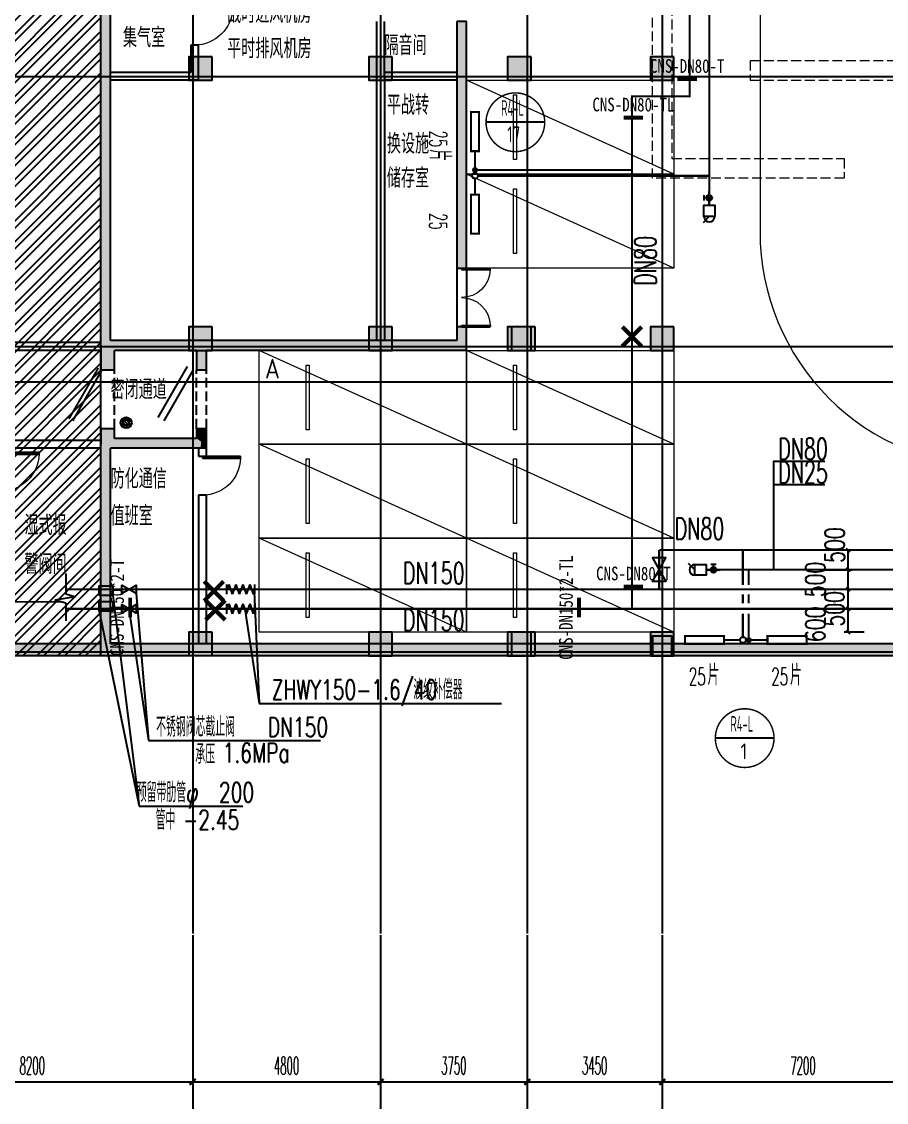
# Model space of a CAD drawing. Extents: x -888467 to -675969, y -675351 to -419232.
# Drawn here: x -841063 to -818960, y -650909 to -623297 of the extents above; entities that cross this region are included whole.
import ezdxf
from ezdxf.enums import TextEntityAlignment as Align

# ---------------------------------------------------------------- set-up
doc = ezdxf.new("R2010")
doc.units = 0
doc.header["$LTSCALE"] = 1000
doc.linetypes.add('DASH', pattern=[0.35, 0.25, -0.1])
doc.layers.get('0').update_dxf_attribs({"linetype": 'CONTINUOUS'})
doc.layers.get('Defpoints').update_dxf_attribs({"linetype": 'CONTINUOUS'})
for name, color, linetype in [('0-供暖管道管径标注', 4, 'CONTINUOUS'), ('1-标注', 2, 'CONTINUOUS'), ('2-房间名称', 7, 'CONTINUOUS'), ('3-建筑', 7, 'CONTINUOUS'), ('3-淡显', 8, 'CONTINUOUS'), ('DIM_IDEN', 3, 'CONTINUOUS'), ('DOTE', 252, 'CONTINUOUS'), ('PIPE-暖供水', 3, 'CONTINUOUS'), ('PIPE-暖回支管', 4, 'DASH'), ('PIPE-暖回水', 1, 'DASH'), ('PUB_HATCH', 8, 'CONTINUOUS'), ('SG', 1, 'CONTINUOUS'), ('TEXT-散热器', 7, 'CONTINUOUS'), ('TH-散热器', 4, 'CONTINUOUS'), ('TH_DIM', 3, 'CONTINUOUS'), ('VALVE-暖供水', 7, 'CONTINUOUS'), ('VALVE-暖回水', 7, 'CONTINUOUS'), ('VPIPE-暖供水', 3, 'CONTINUOUS'), ('VPIPE-暖回水', 2, 'DASH'), ('建筑层', 253, 'CONTINUOUS'), ('抗震支吊架', 2, 'CONTINUOUS'), ('暖－管径标注', 2, 'CONTINUOUS'), ('标注-', 4, 'CONTINUOUS'), ('结构柱子', 253, 'CONTINUOUS')]:
    doc.layers.add(name, color=color, linetype=linetype)
doc.layers.add('3-深度淡显', color=252, linetype='CONTINUOUS', lineweight=0)
doc.styles.add('_TCH_DIM_T3', font='simplex.shx', dxfattribs={"width": 0.423529, "bigfont": 'gbcbig.shx'})
doc.styles.add('_THVAC_DIM', font='simplex.shx', dxfattribs={"width": 0.8, "height": 3.5, "bigfont": 'gbcbig.shx'})
doc.styles.add('kzcad', font='', dxfattribs={"width": 0.8})
doc.styles.get("Standard").update_dxf_attribs({"font": 'GBENOR', "bigfont": 'GBCBIG'})
doc.styles.add('设备标注', font='simplex.shx', dxfattribs={"width": 0.705882, "bigfont": 'gbcbig.shx'})
doc.styles.get('kzcad').set_extended_font_data('SimSun')
doc.dimstyles.new('_TCH_ARCH&&150', dxfattribs={"dimtxt": 446.25, "dimasz": 150, "dimexe": 375, "dimexo": 450, "dimgap": 189.375, "dimtad": 1, "dimdec": 0, "dimzin": 0, "dimdsep": 46, "dimtxsty": '_TCH_DIM_T3', "dimblk": 'ARCHTICK', "dimcen": 0.09, "dimclrt": 7, "dimazin": 2, "dimtfac": 1, "dimtdec": 0, "dimtix": 1, "dimtmove": 2, "dimatfit": 3, "dimfxl": 1, "dimtolj": 1, "dimtzin": 0, "dimarcsym": 0})
doc.dimstyles.new('sm150', dxfattribs={"dimtxt": 500, "dimasz": 100, "dimexe": 100, "dimexo": 75, "dimgap": 100, "dimtad": 1, "dimdec": 0, "dimrnd": 10, "dimzin": 0, "dimdsep": 46, "dimtxsty": '设备标注', "dimblk": 'ARCHTICK', "dimcen": 0.09, "dimclrd": 4, "dimclre": 4, "dimclrt": 4, "dimadec": 0, "dimazin": 0, "dimtfac": 1, "dimtdec": 0, "dimtix": 1, "dimtmove": 2, "dimatfit": 3, "dimldrblk": 'ARCHTICK', "dimfxl": 800, "dimfxlon": 1, "dimtolj": 1, "dimtzin": 0, "dimarcsym": 0})

# ---------------------------------------------------------------- blocks, each defined once
blk = doc.blocks.new('$VALVE$00000295')
at = {"color": 2}
blk.add_lwpolyline([(-125, 72), (-125, -72), (125, 72), (125, -72), (-125, 72)], dxfattribs=at)
for p in [(-125, 0), (125, 0)]:
    blk.add_point(p, dxfattribs=at)
blk = doc.blocks.new('_ArchTick')
at = {"color": 0, "linetype": 'ByBlock', "const_width": 0.4}
blk.add_lwpolyline([(-0.5, -0.5), (0.5, 0.5)], dxfattribs=at)
blk = doc.blocks.new('*D123')
at = {"layer": '1-标注', "color": 4, "lineweight": -2, "transparency": 16777216}
for p, q in [((-819526, -638300), (-820037, -638300)), ((-819937, -638897), (-819937, -638300)), ((-819526, -638897), (-820037, -638897))]:
    blk.add_line(p, q, dxfattribs=at)
at = {"layer": 'Defpoints', "color": 0, "transparency": 16777216}
for p in [(-819937, -638300), (-819451, -638300), (-819451, -638897)]:
    blk.add_point(p, dxfattribs=at)
at = {"layer": '1-标注', "color": 4, "lineweight": -2, "transparency": 16777216, "xscale": 100, "yscale": 100, "zscale": 100}
for p, rotation in [((-819937, -638300), 90), ((-819937, -638897), 270)]:
    blk.add_blockref('_ArchTick', p, dxfattribs=dict(at, rotation=rotation))
at = {"layer": '1-标注', "color": 4, "transparency": 16777216, "insert": (-820778, -638695), "char_height": 500, "attachment_point": 5, "rotation": 90, "style": '设备标注'}
blk.add_mtext('\\A1;600', dxfattribs=at)
blk = doc.blocks.new('*D124')
at = {"layer": '1-标注', "color": 4, "lineweight": -2, "transparency": 16777216}
for p, q in [((-819984, -637800), (-819837, -637800)), ((-819937, -638300), (-819937, -637800)), ((-819601, -638300), (-820037, -638300))]:
    blk.add_line(p, q, dxfattribs=at)
at = {"layer": 'Defpoints', "color": 0, "transparency": 16777216}
for p in [(-820059, -637800), (-819937, -637800), (-819526, -638300)]:
    blk.add_point(p, dxfattribs=at)
at = {"layer": '1-标注', "color": 4, "lineweight": -2, "transparency": 16777216, "xscale": 100, "yscale": 100, "zscale": 100}
for p, rotation in [((-819937, -637800), 90), ((-819937, -638300), 270)]:
    blk.add_blockref('_ArchTick', p, dxfattribs=dict(at, rotation=rotation))
at = {"layer": '1-标注', "color": 4, "transparency": 16777216, "insert": (-820287, -638300), "char_height": 500, "attachment_point": 5, "rotation": 90, "style": '设备标注'}
blk.add_mtext('\\A1;500', dxfattribs=at)
blk = doc.blocks.new('$VALVE$00000927')
h = blk.add_hatch(color=256)
edge = h.paths.add_edge_path()
edge.add_arc((0, 118), 48.4, 0, 360)
blk.add_lwpolyline([(92, 436, 1), (-92, 436)], format="xyb")
blk.add_lwpolyline([(-92, 436), (92, 436), (92, 242), (-92, 242)], close=True)
for points in [[(0, 436), (107, 543)], [(48, 118), (92, 118)], [(92, 75), (92, 162)]]:
    blk.add_lwpolyline(points)
at = {"const_width": 40}
blk.add_lwpolyline([(0, 0), (0, 242)], dxfattribs=at)
blk.add_circle((0, 118), 48.4)
blk = doc.blocks.new('*D132')
at = {"layer": '1-标注', "color": 4, "lineweight": -2, "transparency": 16777216}
for p, q in [((-820596, -637300), (-819837, -637300)), ((-819937, -637800), (-819937, -637300)), ((-819984, -637800), (-819837, -637800))]:
    blk.add_line(p, q, dxfattribs=at)
at = {"layer": 'Defpoints', "color": 0, "transparency": 16777216}
for p in [(-820671, -637300), (-819937, -637300), (-820059, -637800)]:
    blk.add_point(p, dxfattribs=at)
at = {"layer": '1-标注', "color": 4, "lineweight": -2, "transparency": 16777216, "xscale": 100, "yscale": 100, "zscale": 100}
for p, rotation in [((-819937, -637300), 90), ((-819937, -637800), 270)]:
    blk.add_blockref('_ArchTick', p, dxfattribs=dict(at, rotation=rotation))
at = {"layer": '1-标注', "color": 4, "transparency": 16777216, "insert": (-820778, -637550), "char_height": 500, "attachment_point": 5, "rotation": 90, "style": '设备标注'}
blk.add_mtext('\\A1;500', dxfattribs=at)
blk = doc.blocks.new('*D133')
at = {"layer": '1-标注', "color": 4, "lineweight": -2, "transparency": 16777216}
for p, q in [((-819683, -636800), (-820037, -636800)), ((-819937, -637300), (-819937, -636800)), ((-820596, -637300), (-819837, -637300))]:
    blk.add_line(p, q, dxfattribs=at)
at = {"layer": 'Defpoints', "color": 0, "transparency": 16777216}
for p in [(-819937, -636800), (-819608, -636800), (-820671, -637300)]:
    blk.add_point(p, dxfattribs=at)
at = {"layer": '1-标注', "color": 4, "lineweight": -2, "transparency": 16777216, "xscale": 100, "yscale": 100, "zscale": 100}
for p, rotation in [((-819937, -636800), 90), ((-819937, -637300), 270)]:
    blk.add_blockref('_ArchTick', p, dxfattribs=dict(at, rotation=rotation))
at = {"layer": '1-标注', "color": 4, "transparency": 16777216, "insert": (-820279, -636670), "char_height": 500, "attachment_point": 5, "rotation": 90, "style": '设备标注'}
blk.add_mtext('\\A1;500', dxfattribs=at)
blk = doc.blocks.new('_FZH')
blk.add_lwpolyline([(-0.5, -0.5), (0.5, -0.5), (0.5, 0.5), (-0.5, 0.5)], close=True)
at = {"layer": 'PUB_HATCH'}
blk.add_solid([(-0.5, -0.5), (0.5, -0.5), (-0.5, 0.5), (0.5, 0.5)], dxfattribs=at)
blk = doc.blocks.new('$TwtSys$00000329')
for p, q in [((35, -87, 0), (-87, 35, 0)), ((66, -66, 0), (-67, 67, 0)), ((87, -32, 0), (-33, 88, 0)), ((92, 12, 0), (11, 92, 0)), ((-8, -94, 0), (-92, -10, 0))]:
    blk.add_line(p, q)
at = {"elevation": 0}
blk.add_lwpolyline([(-51, 48), (45, 48), (45, -42), (-51, -42)], close=True, dxfattribs=at)
blk.add_circle((0, 0, 0), 93.9)
blk = doc.blocks.new('$DorLib2D$00000001')
for p, q in [((0.45, 0.975), (0.5, 0.975)), ((0.45, 0), (0.45, 0.975)), ((0.5, 0), (0.5, 0.975)), ((0.5, 0), (0.45, 0))]:
    blk.add_line(p, q)
at = {"lineweight": 13}
blk.add_arc((0.475, 0), 0.975, 91.4693, 180, dxfattribs=at)
blk = doc.blocks.new('$DorLib2D$00000002')
for p, q in [((-0.5, 0), (-0.5, 0.4875)), ((-0.475, 0.4875), (-0.5, 0.4875)), ((-0.475, 0), (-0.475, 0.4875)), ((0.475, 0), (0.475, 0.4875)), ((0.475, 0.4875), (0.5, 0.4875)), ((0.5, 0), (0.5, 0.4875)), ((-0.5, 0), (-0.475, 0)), ((0.5, 0), (0.475, 0))]:
    blk.add_line(p, q)
at = {"lineweight": 13}
for centre, start, end in [((-0.4875, 0), 0, 88.53072), ((0.4875, 0), 91.46928, 180)]:
    blk.add_arc(centre, 0.4875, start, end, dxfattribs=at)
blk = doc.blocks.new('*D144')
at = {"layer": '3-建筑', "color": 0, "lineweight": -2, "transparency": 16777216}
for p, q in [((-844890, -647085), (-844890, -650760)), ((-836690, -647085), (-836690, -650760)), ((-844890, -650385), (-836690, -650385))]:
    blk.add_line(p, q, dxfattribs=at)
at = {"layer": 'Defpoints', "color": 0, "transparency": 16777216}
for p in [(-844890, -646635), (-836690, -646635), (-836690, -650385)]:
    blk.add_point(p, dxfattribs=at)
at = {"layer": '3-建筑', "color": 0, "lineweight": -2, "transparency": 16777216, "xscale": 150, "yscale": 150, "zscale": 150, "rotation": 180}
blk.add_blockref('_ArchTick', (-844890, -650385), dxfattribs=at)
at = {"layer": '3-建筑', "color": 0, "lineweight": -2, "transparency": 16777216, "xscale": 150, "yscale": 150, "zscale": 150}
blk.add_blockref('_ArchTick', (-836690, -650385), dxfattribs=at)
at = {"layer": '3-建筑', "color": 7, "transparency": 16777216, "insert": (-840790, -649972), "char_height": 446.2, "attachment_point": 5, "style": '_TCH_DIM_T3'}
blk.add_mtext('\\A1;8200', dxfattribs=at)
blk = doc.blocks.new('*D145')
at = {"layer": '3-建筑', "color": 0, "lineweight": -2, "transparency": 16777216}
for p, q in [((-836690, -647085), (-836690, -650760)), ((-831890, -647085), (-831890, -650760)), ((-836690, -650385), (-831890, -650385))]:
    blk.add_line(p, q, dxfattribs=at)
at = {"layer": 'Defpoints', "color": 0, "transparency": 16777216}
for p in [(-836690, -646635), (-831890, -646635), (-831890, -650385)]:
    blk.add_point(p, dxfattribs=at)
at = {"layer": '3-建筑', "color": 0, "lineweight": -2, "transparency": 16777216, "xscale": 150, "yscale": 150, "zscale": 150, "rotation": 180}
blk.add_blockref('_ArchTick', (-836690, -650385), dxfattribs=at)
at = {"layer": '3-建筑', "color": 0, "lineweight": -2, "transparency": 16777216, "xscale": 150, "yscale": 150, "zscale": 150}
blk.add_blockref('_ArchTick', (-831890, -650385), dxfattribs=at)
at = {"layer": '3-建筑', "color": 7, "transparency": 16777216, "insert": (-834290, -649972), "char_height": 446.2, "attachment_point": 5, "style": '_TCH_DIM_T3'}
blk.add_mtext('\\A1;4800', dxfattribs=at)
blk = doc.blocks.new('*D146')
at = {"layer": '3-建筑', "color": 0, "lineweight": -2, "transparency": 16777216}
for p, q in [((-831890, -647085), (-831890, -650760)), ((-828140, -647085), (-828140, -650760)), ((-831890, -650385), (-828140, -650385))]:
    blk.add_line(p, q, dxfattribs=at)
at = {"layer": 'Defpoints', "color": 0, "transparency": 16777216}
for p in [(-831890, -646635), (-828140, -646635), (-828140, -650385)]:
    blk.add_point(p, dxfattribs=at)
at = {"layer": '3-建筑', "color": 0, "lineweight": -2, "transparency": 16777216, "xscale": 150, "yscale": 150, "zscale": 150, "rotation": 180}
blk.add_blockref('_ArchTick', (-831890, -650385), dxfattribs=at)
at = {"layer": '3-建筑', "color": 0, "lineweight": -2, "transparency": 16777216, "xscale": 150, "yscale": 150, "zscale": 150}
blk.add_blockref('_ArchTick', (-828140, -650385), dxfattribs=at)
at = {"layer": '3-建筑', "color": 7, "transparency": 16777216, "insert": (-830015, -649972), "char_height": 446.2, "attachment_point": 5, "style": '_TCH_DIM_T3'}
blk.add_mtext('\\A1;3750', dxfattribs=at)
blk = doc.blocks.new('*D147')
at = {"layer": '3-建筑', "color": 0, "lineweight": -2, "transparency": 16777216}
for p, q in [((-828140, -647085), (-828140, -650760)), ((-824690, -647085), (-824690, -650760)), ((-828140, -650385), (-824690, -650385))]:
    blk.add_line(p, q, dxfattribs=at)
at = {"layer": 'Defpoints', "color": 0, "transparency": 16777216}
for p in [(-828140, -646635), (-824690, -646635), (-824690, -650385)]:
    blk.add_point(p, dxfattribs=at)
at = {"layer": '3-建筑', "color": 0, "lineweight": -2, "transparency": 16777216, "xscale": 150, "yscale": 150, "zscale": 150, "rotation": 180}
blk.add_blockref('_ArchTick', (-828140, -650385), dxfattribs=at)
at = {"layer": '3-建筑', "color": 0, "lineweight": -2, "transparency": 16777216, "xscale": 150, "yscale": 150, "zscale": 150}
blk.add_blockref('_ArchTick', (-824690, -650385), dxfattribs=at)
at = {"layer": '3-建筑', "color": 7, "transparency": 16777216, "insert": (-826415, -649972), "char_height": 446.2, "attachment_point": 5, "style": '_TCH_DIM_T3'}
blk.add_mtext('\\A1;3450', dxfattribs=at)
blk = doc.blocks.new('*D148')
at = {"layer": '3-建筑', "color": 0, "lineweight": -2, "transparency": 16777216}
for p, q in [((-824690, -647085), (-824690, -650760)), ((-817490, -647085), (-817490, -650760)), ((-824690, -650385), (-817490, -650385))]:
    blk.add_line(p, q, dxfattribs=at)
at = {"layer": 'Defpoints', "color": 0, "transparency": 16777216}
for p in [(-824690, -646635), (-817490, -646635), (-817490, -650385)]:
    blk.add_point(p, dxfattribs=at)
at = {"layer": '3-建筑', "color": 0, "lineweight": -2, "transparency": 16777216, "xscale": 150, "yscale": 150, "zscale": 150, "rotation": 180}
blk.add_blockref('_ArchTick', (-824690, -650385), dxfattribs=at)
at = {"layer": '3-建筑', "color": 0, "lineweight": -2, "transparency": 16777216, "xscale": 150, "yscale": 150, "zscale": 150}
blk.add_blockref('_ArchTick', (-817490, -650385), dxfattribs=at)
at = {"layer": '3-建筑', "color": 7, "transparency": 16777216, "insert": (-821090, -649972), "char_height": 446.2, "attachment_point": 5, "style": '_TCH_DIM_T3'}
blk.add_mtext('\\A1;7200', dxfattribs=at)
blk = doc.blocks.new('*D162')
at = {"layer": '3-建筑', "color": 0, "lineweight": -2, "transparency": 16777216}
for p, q in [((-868090, -647085), (-868090, -651960)), ((-729090, -647085), (-729090, -651960)), ((-868090, -651585), (-729090, -651585))]:
    blk.add_line(p, q, dxfattribs=at)
at = {"layer": 'Defpoints', "color": 0, "transparency": 16777216}
for p in [(-868090, -646635), (-729090, -646635), (-729090, -651585)]:
    blk.add_point(p, dxfattribs=at)
at = {"layer": '3-建筑', "color": 0, "lineweight": -2, "transparency": 16777216, "xscale": 150, "yscale": 150, "zscale": 150, "rotation": 180}
blk.add_blockref('_ArchTick', (-868090, -651585), dxfattribs=at)
at = {"layer": '3-建筑', "color": 0, "lineweight": -2, "transparency": 16777216, "xscale": 150, "yscale": 150, "zscale": 150}
blk.add_blockref('_ArchTick', (-729090, -651585), dxfattribs=at)
at = {"layer": '3-建筑', "color": 7, "transparency": 16777216, "insert": (-798590, -651172), "char_height": 446.2, "attachment_point": 5, "style": '_TCH_DIM_T3'}
blk.add_mtext('\\A1;139000', dxfattribs=at)
blk = doc.blocks.new('$DorLib2D$00000180')
at = {"color": 0}
for p, q in [((-0.557, 0.242), (0.309, 0.742)), ((-0.5, 0.143), (0.366, 0.643))]:
    blk.add_line(p, q, dxfattribs=at)
blk = doc.blocks.new('$DorLib2D$00000193')
at = {"color": 0}
blk.add_line((-0.5, 0.1), (0.366, 0.6), dxfattribs=at)
at = {"color": 0, "const_width": 0.0333}
blk.add_lwpolyline([(-0.533, 0.158), (0.333, 0.658)], dxfattribs=at)
blk = doc.blocks.new('A$C2B1B7B0A')
at = {"layer": '结构柱子'}
h = blk.add_hatch(color=253, dxfattribs=at)
h.dxf.hatch_style = 1
h.paths.add_polyline_path([(31900, 25300), (31300, 25300), (31300, 24700), (31900, 24700)])
h = blk.add_hatch(color=253, dxfattribs=at)
h.dxf.hatch_style = 1
h.paths.add_polyline_path([(36500, 25300), (35900, 25300), (35900, 24700), (36500, 24700)])
h = blk.add_hatch(color=253, dxfattribs=at)
h.dxf.hatch_style = 1
h.paths.add_polyline_path([(40050, 25300), (39450, 25300), (39450, 24700), (40050, 24700)])
h = blk.add_hatch(color=253, dxfattribs=at)
h.dxf.hatch_style = 1
h.paths.add_polyline_path([(43700, 25300), (43100, 25300), (43100, 24700), (43700, 24700)])
h = blk.add_hatch(color=253, dxfattribs=at)
h.dxf.hatch_style = 1
h.paths.add_polyline_path([(31900, 18400), (31300, 18400), (31300, 17800), (31900, 17800)])
h = blk.add_hatch(color=253, dxfattribs=at)
h.dxf.hatch_style = 1
h.paths.add_polyline_path([(36500, 18400), (35900, 18400), (35900, 17800), (36500, 17800)])
h = blk.add_hatch(color=253, dxfattribs=at)
h.dxf.hatch_style = 1
h.paths.add_polyline_path([(40050, 18400), (39450, 18400), (39450, 17800), (40050, 17800)])
h = blk.add_hatch(color=253, dxfattribs=at)
h.dxf.hatch_style = 1
h.paths.add_polyline_path([(43700, 18400), (43100, 18400), (43100, 17800), (43700, 17800)])
h = blk.add_hatch(color=253, dxfattribs=at)
h.dxf.hatch_style = 1
h.paths.add_polyline_path([(31900, 10600), (31300, 10600), (31300, 10000), (31900, 10000)])
h = blk.add_hatch(color=253, dxfattribs=at)
h.dxf.hatch_style = 1
h.paths.add_polyline_path([(36500, 10600), (35900, 10600), (35900, 10000), (36500, 10000)])
h = blk.add_hatch(color=253, dxfattribs=at)
h.dxf.hatch_style = 1
h.paths.add_polyline_path([(40050, 10600), (39450, 10600), (39450, 10000), (40050, 10000)])
h = blk.add_hatch(color=253, dxfattribs=at)
h.dxf.hatch_style = 1
h.paths.add_polyline_path([(43700, 10600), (43100, 10600), (43100, 10000), (43700, 10000)])
at = {"layer": '结构柱子', "color": 253}
for points in [[(31900, 25300), (31300, 25300), (31300, 24700), (31900, 24700)], [(36500, 25300), (35900, 25300), (35900, 24700), (36500, 24700)], [(40050, 25300), (39450, 25300), (39450, 24700), (40050, 24700)], [(43700, 25300), (43100, 25300), (43100, 24700), (43700, 24700)], [(31900, 18400), (31300, 18400), (31300, 17800), (31900, 17800)], [(36500, 18400), (35900, 18400), (35900, 17800), (36500, 17800)], [(40050, 18400), (39450, 18400), (39450, 17800), (40050, 17800)], [(43700, 18400), (43100, 18400), (43100, 17800), (43700, 17800)], [(31900, 10601), (31300, 10601), (31300, 10001), (31900, 10001)], [(36500, 10600), (35900, 10600), (35900, 10000), (36500, 10000)], [(40050, 10600), (39450, 10600), (39450, 10000), (40050, 10000)], [(43700, 10600), (43100, 10600), (43100, 10000), (43700, 10000)]]:
    blk.add_lwpolyline(points, close=True, dxfattribs=at)

msp = doc.modelspace()

# ---------------------------------------------------------------- hatches: boundary and pattern name
at = {"layer": '3-淡显'}
for points in [[(-839040.4, -624696.6), (-838790.4, -624696.6), (-838790.4, -622796.6), (-838873.7, -622671.6), (-839040.4, -622671.6)], [(-829690.4, -624696.6), (-829690.4, -623296.6), (-829940.4, -623296.6), (-829940.4, -624696.6)], [(-838840.4, -631579.9), (-838790.4, -631446.6), (-838790.4, -624696.6), (-839040.4, -624696.6), (-839040.4, -631596.6)], [(-829940.4, -624696.6), (-829940.4, -629596.6), (-829690.4, -629596.6), (-829690.4, -624696.6)], [(-829690.4, -631696.6), (-829690.4, -631096.6), (-829940.4, -631096.6), (-829940.4, -631446.6)], [(-836473.7, -631613.2), (-836490.4, -631446.6), (-838790.4, -631446.6), (-838840.4, -631579.9), (-838690.4, -631696.6), (-836590.4, -631696.6)], [(-831890.4, -631696.6), (-831890.4, -631446.6), (-836490.4, -631446.6), (-836473.7, -631613.2), (-836340.4, -631696.6)], [(-829690.4, -631696.6), (-829940.4, -631446.6), (-831890.4, -631446.6), (-831890.4, -631696.6)], [(-839040.4, -631596.6), (-839040.4, -632196.6), (-838690.4, -632196.6), (-838690.4, -631696.6), (-838840.4, -631579.9)], [(-836590.4, -631696.6), (-836590.4, -632196.6), (-836340.4, -632196.6), (-836340.4, -631696.6), (-836473.7, -631613.2)], [(-838690.4, -633946.6), (-838690.4, -633696.6), (-839040.4, -633696.6), (-839040.4, -634096.6), (-838840.4, -634079.9)], [(-836340.4, -633946.6), (-836340.4, -633696.6), (-836590.4, -633696.6), (-836590.4, -633946.6), (-836473.7, -634029.9)], [(-836473.7, -634029.9), (-836590.4, -633946.6), (-838690.4, -633946.6), (-838840.4, -634079.9), (-838790.4, -634196.6), (-836490.4, -634196.6)], [(-836340.4, -633946.6), (-836473.7, -634029.9), (-836490.4, -634196.6), (-836340.4, -634196.6)], [(-838915.4, -639296.6), (-838790.4, -639196.6), (-838790.4, -634196.6), (-838840.4, -634079.9), (-839040.4, -634096.6), (-839040.4, -639196.6)], [(-838915.4, -639296.6), (-839040.4, -639196.6), (-841590.4, -639196.6), (-841590.4, -639496.6), (-838915.4, -639496.6)], [(-836440.4, -639496.6), (-836440.4, -639196.6), (-838790.4, -639196.6), (-838915.4, -639296.6), (-838915.4, -639496.6)], [(-786823.7, -639296.6), (-786990.4, -639196.6), (-836440.4, -639196.6), (-836440.4, -639496.6), (-786890.4, -639496.6)]]:
    msp.add_hatch(color=256, dxfattribs=at).paths.add_polyline_path(points)
h = msp.add_hatch(color=256, dxfattribs=at)
h.dxf.hatch_style = 1
h.paths.add_polyline_path([(-836190.4, -624196.6), (-836790.4, -624196.6), (-836790.4, -624796.6), (-836190.4, -624796.6)])
h = msp.add_hatch(color=256, dxfattribs=at)
h.dxf.hatch_style = 1
h.paths.add_polyline_path([(-831590.4, -624196.6), (-832190.4, -624196.6), (-832190.4, -624796.6), (-831590.4, -624796.6)])
h = msp.add_hatch(color=256, dxfattribs=at)
h.dxf.hatch_style = 1
h.paths.add_polyline_path([(-828040.4, -624196.6), (-828640.4, -624196.6), (-828640.4, -624796.6), (-828040.4, -624796.6)])
h = msp.add_hatch(color=256, dxfattribs=at)
h.dxf.hatch_style = 1
h.paths.add_polyline_path([(-824390.4, -624196.6), (-824990.4, -624196.6), (-824990.4, -624796.6), (-824390.4, -624796.6)])
h = msp.add_hatch(color=256, dxfattribs=at)
h.dxf.hatch_style = 1
h.paths.add_polyline_path([(-836190.4, -631096.6), (-836790.4, -631096.6), (-836790.4, -631696.6), (-836190.4, -631696.6)])
h = msp.add_hatch(color=256, dxfattribs=at)
h.dxf.hatch_style = 1
h.paths.add_polyline_path([(-831590.4, -631096.6), (-832190.4, -631096.6), (-832190.4, -631696.6), (-831590.4, -631696.6)])
h = msp.add_hatch(color=256, dxfattribs=at)
h.dxf.hatch_style = 1
h.paths.add_polyline_path([(-827940.4, -631096.6), (-828540.4, -631096.6), (-828540.4, -631696.6), (-827940.4, -631696.6)])
h = msp.add_hatch(color=256, dxfattribs=at)
h.dxf.hatch_style = 1
h.paths.add_polyline_path([(-824390.4, -631096.6), (-824990.4, -631096.6), (-824990.4, -631696.6), (-824390.4, -631696.6)])
h = msp.add_hatch(color=256, dxfattribs=at)
h.dxf.hatch_style = 1
h.paths.add_polyline_path([(-836190.4, -638896.6), (-836790.4, -638896.6), (-836790.4, -639496.6), (-836190.4, -639496.6)])
h = msp.add_hatch(color=256, dxfattribs=at)
h.dxf.hatch_style = 1
h.paths.add_polyline_path([(-831590.4, -638896.6), (-832190.4, -638896.6), (-832190.4, -639496.6), (-831590.4, -639496.6)])
h = msp.add_hatch(color=256, dxfattribs=at)
h.dxf.hatch_style = 1
h.paths.add_polyline_path([(-827940.4, -638896.6), (-828540.4, -638896.6), (-828540.4, -639496.6), (-827940.4, -639496.6)])
h = msp.add_hatch(color=256, dxfattribs=at)
h.dxf.hatch_style = 1
h.paths.add_polyline_path([(-824390.4, -638896.6), (-824990.4, -638896.6), (-824990.4, -639496.6), (-824390.4, -639496.6)])
at = {"layer": 'VPIPE-暖回水', "linetype": 'DASH'}
for points in [[(-829473.7, -627161.7), (-829458.2, -627160.1), (-829443.2, -627155.2), (-829429.7, -627147.4), (-829418, -627136.9), (-829408.8, -627124.2), (-829402.4, -627109.9), (-829399.2, -627094.6), (-829399.2, -627078.9), (-829402.4, -627063.5), (-829408.8, -627049.2), (-829418, -627036.5), (-829429.7, -627026), (-829443.2, -627018.2), (-829458.2, -627013.4), (-829473.7, -627011.7), (-829489.3, -627013.4), (-829504.3, -627018.2), (-829517.8, -627026), (-829529.5, -627036.5), (-829538.7, -627049.2), (-829545.1, -627063.5), (-829548.3, -627078.9), (-829548.3, -627094.6), (-829545.1, -627109.9), (-829538.7, -627124.2), (-829529.5, -627136.9), (-829517.8, -627147.4), (-829504.3, -627155.2), (-829489.3, -627160.1)], [(-822550.6, -639096.6), (-822549, -639081), (-822544.1, -639066.1), (-822536.3, -639052.5), (-822525.8, -639040.8), (-822513.1, -639031.6), (-822498.8, -639025.2), (-822483.4, -639022), (-822467.8, -639022), (-822452.4, -639025.2), (-822438.1, -639031.6), (-822425.4, -639040.8), (-822414.9, -639052.5), (-822407.1, -639066.1), (-822402.2, -639081), (-822400.6, -639096.6), (-822402.2, -639112.2), (-822407.1, -639127.1), (-822414.9, -639140.7), (-822425.4, -639152.3), (-822438.1, -639161.5), (-822452.4, -639167.9), (-822467.8, -639171.2), (-822483.4, -639171.2), (-822498.8, -639167.9), (-822513.1, -639161.5), (-822525.8, -639152.3), (-822536.3, -639140.7), (-822544.1, -639127.1), (-822549, -639112.2)]]:
    msp.add_hatch(color=256, dxfattribs=at).paths.add_polyline_path(points)
at = {"layer": '建筑层'}
h = msp.add_hatch(dxfattribs=at)
h.set_pattern_fill('金属', color=253, scale=150)
h.set_pattern_definition([(45, (-2314792.5, -1671847.72), (-265.16504, 265.16504), []), (45, (-2314615.73, -1671847.72), (-265.16504, 265.16504), [])])
h.paths.add_polyline_path([(-868090.4, -649496.6), (-844790.4, -649496.6), (-844790.4, -639496.6), (-839040.4, -639496.6), (-839040.4, -613746.6), (-836790.4, -613746.6), (-836790.4, -606096.6), (-824740.4, -606096.6), (-824740.4, -607096.6), (-812490.4, -607096.6), (-812490.4, -602996.6), (-819340.4, -602996.6), (-819340.4, -594614.9), (-826602.6, -594614.9), (-826402.5, -594750.9), (-826117.7, -594975.6), (-825921.1, -595155.9), (-825689.2, -595401.1), (-825498.5, -595635.8), (-825320.1, -595891), (-825150.3, -596178), (-824981.5, -596528.2), (-824864.5, -596834.7), (-824690.4, -597092.7), (-824717.4, -597391.1), (-824690.4, -597546.6), (-824660.1, -597787.5), (-824640.4, -597967.7), (-824640.7, -598142.7), (-824640.4, -598196.6), (-824640.4, -602996.6), (-868090.4, -602996.6)])
h.paths.add_polyline_path([(-844290.4, -631696.6), (-850690.4, -631696.6), (-850690.4, -628746.6), (-844290.4, -628746.6)], flags=16)
h.paths.add_polyline_path([(-844290.4, -610796.6), (-850690.4, -610796.6), (-850690.4, -613746.6), (-844290.4, -613746.6)], flags=16)

# ---------------------------------------------------------------- linework, layer by layer
at = {"layer": '0-供暖管道管径标注'}
for points in [[(-821840, -637299.9), (-821840, -634524.2), (-820533.6, -634524.2)], [(-821840, -635124.2), (-820533.6, -635124.2)]]:
    msp.add_lwpolyline(points, dxfattribs=at)
at = {"layer": '1-标注'}
for p, q in [((-839936.7, -637394.1), (-839936.7, -637912.8)), ((-839685.8, -637991.8), (-840215.4, -638078.2)), ((-839936.7, -638157.3), (-840215.4, -638078.2)), ((-839936.7, -637912.8), (-839685.8, -637991.8)), ((-839936.7, -638157.3), (-839936.7, -638608.1))]:
    msp.add_line(p, q, dxfattribs=at)
at = {"layer": '3-建筑'}
for p, q in [((-839040.4, -624696.6), (-839040.4, -622671.6)), ((-838790.4, -624696.6), (-838790.4, -622796.6)), ((-831990.4, -623296.6), (-831990.4, -624696.6)), ((-831790.4, -624696.6), (-831790.4, -623296.6)), ((-829690.4, -623296.6), (-829940.4, -623296.6)), ((-829940.4, -623296.6), (-829940.4, -624696.6)), ((-829690.4, -624696.6), (-829690.4, -623296.6)), ((-836540.4, -623896.6), (-836740.4, -623896.6)), ((-836740.4, -623896.6), (-836740.4, -624596.6)), ((-836540.4, -624796.6), (-836540.4, -623896.6)), ((-836740.4, -624596.6), (-838790.4, -624596.6)), ((-829940.4, -624596.6), (-831790.4, -624596.6)), ((-839040.4, -631596.6), (-839040.4, -624696.6)), ((-838790.4, -631446.6), (-838790.4, -624696.6)), ((-836540.4, -624796.6), (-838790.4, -624796.6)), ((-831990.4, -624696.6), (-831990.4, -631446.6)), ((-831790.4, -624696.6), (-831790.4, -631446.6)), ((-829940.4, -624796.6), (-831790.4, -624796.6)), ((-829940.4, -624696.6), (-829940.4, -629596.6)), ((-829690.4, -629596.6), (-829690.4, -624696.6)), ((-829940.4, -629596.6), (-829690.4, -629596.6)), ((-829940.4, -629596.6), (-829940.4, -631096.6)), ((-829690.4, -629596.6), (-829690.4, -631096.6)), ((-829690.4, -631096.6), (-829940.4, -631096.6)), ((-829940.4, -631096.6), (-829940.4, -631446.6)), ((-829690.4, -631696.6), (-829690.4, -631096.6)), ((-839040.4, -631496.6), (-841590.4, -631496.6)), ((-836490.4, -631446.6), (-838790.4, -631446.6)), ((-831890.4, -631446.6), (-836490.4, -631446.6)), ((-829940.4, -631446.6), (-831890.4, -631446.6)), ((-839040.4, -631696.6), (-841590.4, -631696.6)), ((-839040.4, -631596.6), (-839040.4, -632196.6)), ((-838690.4, -632196.6), (-838690.4, -631696.6)), ((-836590.4, -631696.6), (-838690.4, -631696.6)), ((-836590.4, -631696.6), (-836590.4, -632196.6)), ((-831890.4, -631696.6), (-836340.4, -631696.6)), ((-836340.4, -632196.6), (-836340.4, -631696.6)), ((-829690.4, -631696.6), (-831890.4, -631696.6)), ((-839040.4, -632196.6), (-838690.4, -632196.6)), ((-836590.4, -632196.6), (-836340.4, -632196.6)), ((-838690.4, -633696.6), (-839040.4, -633696.6)), ((-839040.4, -633696.6), (-839040.4, -634096.6)), ((-838690.4, -633946.6), (-838690.4, -633696.6)), ((-836340.4, -633696.6), (-836590.4, -633696.6)), ((-836590.4, -633696.6), (-836590.4, -633946.6)), ((-836340.4, -633946.6), (-836340.4, -633696.6)), ((-836590.4, -633946.6), (-838690.4, -633946.6)), ((-836340.4, -634196.6), (-836340.4, -633946.6)), ((-839040.4, -633996.6), (-841490.4, -633996.6)), ((-839040.4, -634196.6), (-841490.4, -634196.6)), ((-839040.4, -639196.6), (-839040.4, -634096.6)), ((-836490.4, -634196.6), (-838790.4, -634196.6)), ((-838790.4, -639196.6), (-838790.4, -634196.6)), ((-836540.4, -634196.6), (-836540.4, -634396.6)), ((-836340.4, -634196.6), (-836490.4, -634196.6)), ((-836340.4, -634396.6), (-836340.4, -634196.6)), ((-836540.4, -634396.6), (-836340.4, -634396.6)), ((-836340.4, -635396.6), (-836540.4, -635396.6)), ((-836540.4, -635396.6), (-836540.4, -639196.6)), ((-836340.4, -639196.6), (-836340.4, -635396.6)), ((-839040.4, -639196.6), (-841590.4, -639196.6)), ((-836440.4, -639196.6), (-838790.4, -639196.6)), ((-786990.4, -639196.6), (-836440.4, -639196.6)), ((-838915.4, -639496.6), (-841590.4, -639496.6)), ((-836440.4, -639496.6), (-838915.4, -639496.6)), ((-786890.4, -639496.6), (-836440.4, -639496.6)), ((-836690.4, -646634.5), (-836690.4, -652634.5)), ((-831890.4, -646634.5), (-831890.4, -652634.5)), ((-828140.4, -646634.5), (-828140.4, -652634.5)), ((-824690.4, -646634.5), (-824690.4, -652634.5))]:
    msp.add_line(p, q, dxfattribs=at)
at = {"layer": '3-建筑', "linetype": 'DASH'}
for p, q in [((-839040.4, -633696.6), (-839040.4, -632196.6)), ((-838690.4, -633696.6), (-838690.4, -632196.6)), ((-836590.4, -633696.6), (-836590.4, -632196.6)), ((-836340.4, -633696.6), (-836340.4, -632196.6))]:
    msp.add_line(p, q, dxfattribs=at)
at = {"layer": '3-建筑', "color": 7}
msp.add_lwpolyline([(-729090.4, -639496.6), (-839040.4, -639496.6), (-839040.4, -621146.6), (-839040.4, -620996.6), (-839040.4, -620946.6), (-836790.4, -620946.6), (-836790.4, -619246.6), (-839040.4, -619246.6), (-839040.4, -613746.6), (-830540.4, -613746.6), (-830540.4, -617046.6), (-828640.4, -617046.6), (-828640.4, -616996.6), (-824990.4, -616997.6), (-824990.4, -616597.7), (-824990.4, -610746.6), (-836790.4, -610746.6), (-836790.4, -606096.6), (-824790.4, -606096.6), (-824790.4, -607096.6), (-812240.4, -607096.6)], dxfattribs=at)
at = {"layer": '3-淡显'}
for p, q in [((-836190.4, -624196.6), (-836790.4, -624196.6)), ((-836790.4, -624196.6), (-836790.4, -624796.6)), ((-836190.4, -624796.6), (-836190.4, -624196.6)), ((-831590.4, -624196.6), (-832190.4, -624196.6)), ((-832190.4, -624196.6), (-832190.4, -624796.6)), ((-831590.4, -624796.6), (-831590.4, -624196.6)), ((-828040.4, -624196.6), (-828640.4, -624196.6)), ((-828640.4, -624196.6), (-828640.4, -624796.6)), ((-828040.4, -624796.6), (-828040.4, -624196.6)), ((-824390.4, -624196.6), (-824990.4, -624196.6)), ((-824990.4, -624196.6), (-824990.4, -624796.6)), ((-824390.4, -624796.6), (-824390.4, -624196.6)), ((-836790.4, -624796.6), (-836190.4, -624796.6)), ((-832190.4, -624796.6), (-831590.4, -624796.6)), ((-828640.4, -624796.6), (-828040.4, -624796.6)), ((-824990.4, -624796.6), (-824390.4, -624796.6)), ((-836190.4, -631096.6), (-836790.4, -631096.6)), ((-836790.4, -631096.6), (-836790.4, -631696.6)), ((-836190.4, -631696.6), (-836190.4, -631096.6)), ((-831590.4, -631096.6), (-832190.4, -631096.6)), ((-832190.4, -631096.6), (-832190.4, -631696.6)), ((-831590.4, -631696.6), (-831590.4, -631096.6)), ((-827940.4, -631096.6), (-828540.4, -631096.6)), ((-828540.4, -631096.6), (-828540.4, -631696.6)), ((-827940.4, -631696.6), (-827940.4, -631096.6)), ((-824390.4, -631096.6), (-824990.4, -631096.6)), ((-824990.4, -631096.6), (-824990.4, -631696.6)), ((-824390.4, -631696.6), (-824390.4, -631096.6)), ((-836790.4, -631696.6), (-836190.4, -631696.6)), ((-832190.4, -631696.6), (-831590.4, -631696.6)), ((-828540.4, -631696.6), (-827940.4, -631696.6)), ((-824990.4, -631696.6), (-824390.4, -631696.6)), ((-836190.4, -638895.6), (-836790.4, -638895.6)), ((-836790.4, -638895.6), (-836790.4, -639495.6)), ((-836190.4, -639495.6), (-836190.4, -638895.6)), ((-831590.4, -638896.6), (-832190.4, -638896.6)), ((-832190.4, -638896.6), (-832190.4, -639496.6)), ((-831590.4, -639496.6), (-831590.4, -638896.6)), ((-827940.4, -638896.6), (-828540.4, -638896.6)), ((-828540.4, -638896.6), (-828540.4, -639496.6)), ((-827940.4, -639496.6), (-827940.4, -638896.6)), ((-824390.4, -638896.6), (-824990.4, -638896.6)), ((-824990.4, -638896.6), (-824990.4, -639496.6)), ((-824390.4, -639496.6), (-824390.4, -638896.6)), ((-836790.4, -639495.6), (-836190.4, -639495.6)), ((-832190.4, -639496.6), (-831590.4, -639496.6)), ((-828540.4, -639496.6), (-827940.4, -639496.6)), ((-824990.4, -639496.6), (-824390.4, -639496.6))]:
    msp.add_line(p, q, dxfattribs=at)
at = {"layer": '3-深度淡显'}
for p, q in [((-824390.4, -627196.6), (-829690.4, -624796.6)), ((-824390.4, -629596.6), (-829690.4, -627196.6)), ((-829690.4, -634096.6), (-834990.4, -631696.6)), ((-824390.4, -634096.6), (-829690.4, -631696.6)), ((-829690.4, -636496.6), (-834990.4, -634096.6)), ((-824390.4, -636496.6), (-829690.4, -634096.6)), ((-829690.4, -638896.6), (-834990.4, -636496.6)), ((-824390.4, -638896.6), (-829690.4, -636496.6))]:
    msp.add_line(p, q, dxfattribs=at)
msp.add_lwpolyline([(-822186, -608126.5), (-822189.4, -628670.6, 0.4142616), (-816189.4, -634671.6), (-746232.1, -634669.1)], format="xyb", dxfattribs=at)
at = {"layer": '3-深度淡显', "linetype": 'DASH'}
for points in [[(-824440.4, -621496.6), (-824440.4, -626796.6), (-820040.4, -626796.6), (-820040.4, -627296.6), (-824940.4, -627296.6), (-824940.4, -627296.6), (-824940.4, -621496.6)], [(-817640.4, -624296.6), (-822440.4, -624296.6), (-822440.4, -624796.6), (-817640.4, -624796.6)]]:
    msp.add_lwpolyline(points, dxfattribs=at)
at = {"layer": '3-深度淡显'}
for points in [[(-829690.4, -627196.6), (-829690.4, -624796.6), (-824390.4, -624796.6), (-824390.4, -627196.6)], [(-828490.4, -626822), (-828490.4, -625171.2), (-828410, -625171.2), (-828410, -626822)], [(-829690.4, -629596.6), (-829690.4, -627196.6), (-824390.4, -627196.6), (-824390.4, -629596.6)], [(-828490.4, -629222), (-828490.4, -627571.2), (-828410, -627571.2), (-828410, -629222)], [(-834990.4, -634096.6), (-834990.4, -631696.6), (-829690.4, -631696.6), (-829690.4, -634096.6)], [(-829690.4, -634096.6), (-829690.4, -631696.6), (-824390.4, -631696.6), (-824390.4, -634096.6)], [(-833790.4, -633722), (-833790.4, -632071.2), (-833710, -632071.2), (-833710, -633722)], [(-828490.4, -633722), (-828490.4, -632071.2), (-828410, -632071.2), (-828410, -633722)], [(-834990.4, -636496.6), (-834990.4, -634096.6), (-829690.4, -634096.6), (-829690.4, -636496.6)], [(-829690.4, -636496.6), (-829690.4, -634096.6), (-824390.4, -634096.6), (-824390.4, -636496.6)], [(-833790.4, -636122), (-833790.4, -634471.2), (-833710, -634471.2), (-833710, -636122)], [(-828490.4, -636122), (-828490.4, -634471.2), (-828410, -634471.2), (-828410, -636122)], [(-834990.4, -638896.6), (-834990.4, -636496.6), (-829690.4, -636496.6), (-829690.4, -638896.6)], [(-829690.4, -638896.6), (-829690.4, -636496.6), (-824390.4, -636496.6), (-824390.4, -638896.6)], [(-833790.4, -638522), (-833790.4, -636871.2), (-833710, -636871.2), (-833710, -638522)], [(-828490.4, -638522), (-828490.4, -636871.2), (-828410, -636871.2), (-828410, -638522)]]:
    msp.add_lwpolyline(points, close=True, dxfattribs=at)
at = {"layer": 'DIM_IDEN', "color": 7}
for p, q in [((-827692.4, -625868), (-829192.4, -625868)), ((-821831.7, -641602.9), (-823331.7, -641602.9))]:
    msp.add_line(p, q, dxfattribs=at)
at = {"layer": 'DIM_IDEN', "color": 7, "const_width": 37.5}
for points in [[(-827692.4, -625868, 1), (-829192.4, -625868, 1)], [(-821831.7, -641602.9, 1), (-823331.7, -641602.9, 1)]]:
    msp.add_lwpolyline(points, format="xyb", close=True, dxfattribs=at)
at = {"layer": 'DOTE', "color": 251}
for p, q in [((-836690.4, -598065.9), (-836690.4, -646591)), ((-831890.4, -598065.9), (-831890.4, -646591)), ((-828140.4, -598065.9), (-828140.4, -646591)), ((-824690.4, -598065.9), (-824690.4, -646591)), ((-872297.5, -624696.6), (-724690.4, -624696.6)), ((-872297.5, -631596.6), (-724690.4, -631596.6)), ((-872297.5, -632496.6), (-724690.4, -632496.6)), ((-872297.5, -639396.6), (-724690.4, -639396.6))]:
    msp.add_line(p, q, dxfattribs=at)
at = {"layer": 'PIPE-暖供水', "linetype": 'Continuous', "const_width": 52.5}
for points in [[(-825462.2, -638299.9), (-825462.2, -625205.5), (-823985.8, -625205.5), (-823985.8, -611539.9)], [(-823405.3, -637299.9), (-790220.7, -637299.9), (-790219.7, -634541.9), (-788655.6, -634541.9), (-788655.6, -611498.6), (-804760.7, -611498.6), (-804760.7, -611498.6), (-820795.9, -611498.6)], [(-829398.7, -627086.7), (-825462.2, -627086.7)], [(-822478.8, -637688), (-822478.8, -637299.9)], [(-822478.8, -638160.7), (-822478.8, -637931.3)], [(-839936.7, -638299.9), (-822478.8, -638299.9)], [(-829921.7, -638299.9), (-826701.3, -638299.9)], [(-822478.8, -638299.9), (-815138.3, -638299.9)], [(-822478.8, -639021.6), (-822478.8, -638424)]]:
    msp.add_lwpolyline(points, dxfattribs=at)
at = {"layer": 'PIPE-暖回支管', "linetype": 'DASH', "const_width": 52.5}
for points in [[(-829473.7, -627011.7), (-829473.7, -626607.1)], [(-829473.7, -627312.1), (-829473.7, -627716.7)], [(-822704.2, -639096.6), (-823108.8, -639096.6)], [(-822403.8, -639096.6), (-821999.2, -639096.6)]]:
    msp.add_lwpolyline(points, dxfattribs=at)
at = {"layer": 'PIPE-暖回水', "linetype": 'DASH'}
msp.add_line((-824767.4, -636799.9), (-824767.4, -637799.9), dxfattribs=at)
at = {"layer": 'PIPE-暖回水', "linetype": 'DASH', "const_width": 52.5}
msp.add_lwpolyline([(-823485.8, -627719), (-823485.8, -612118.3, -0.1709376), (-823405.8, -611998.6), (-804260.7, -611998.6), (-804260.7, -611998.6), (-789155.6, -611998.6), (-789155.6, -634098.3), (-790693.5, -634098.3), (-790693.5, -636799.9), (-824767.4, -636799.9)], format="xyb", dxfattribs=at)
for points in [[(-829398.7, -627237.1), (-823485.8, -627237.1)], [(-824767.4, -636799.9), (-824767.4, -637799.9)], [(-822629.2, -637688), (-822629.2, -636799.9)], [(-839936.7, -637799.9), (-786418.4, -637799.9)], [(-822629.2, -638160.7), (-822629.2, -637931.3)], [(-822629.2, -639021.6), (-822629.2, -638424)]]:
    msp.add_lwpolyline(points, dxfattribs=at)
at = {"layer": 'SG', "color": 3}
for p, q in [((-835813.6, -637924.6), (-835813.6, -637675.1)), ((-835768.9, -637675.1), (-835813.6, -637799.9)), ((-835768.9, -637675.1), (-835679.4, -637924.6)), ((-835590, -637675.1), (-835679.4, -637924.6)), ((-835590, -637675.1), (-835500.6, -637924.6)), ((-835411.1, -637675.1), (-835500.6, -637924.6)), ((-835411.1, -637675.1), (-835321.7, -637924.6)), ((-835232.3, -637675.1), (-835321.7, -637924.6)), ((-835232.3, -637675.1), (-835142.8, -637924.6)), ((-835098.1, -637799.9), (-835142.8, -637924.6)), ((-835098.1, -637924.6), (-835098.1, -637675.1)), ((-835813.6, -638424.6), (-835813.6, -638175.1)), ((-835768.9, -638175.1), (-835813.6, -638299.9)), ((-835768.9, -638175.1), (-835679.4, -638424.6)), ((-835590, -638175.1), (-835679.4, -638424.6)), ((-835590, -638175.1), (-835500.6, -638424.6)), ((-835411.1, -638175.1), (-835500.6, -638424.6)), ((-835411.1, -638175.1), (-835321.7, -638424.6)), ((-835232.3, -638175.1), (-835321.7, -638424.6)), ((-835232.3, -638175.1), (-835142.8, -638424.6)), ((-835098.1, -638299.9), (-835142.8, -638424.6)), ((-835098.1, -638424.6), (-835098.1, -638175.1))]:
    msp.add_line(p, q, dxfattribs=at)
at = {"layer": 'TH-散热器', "const_width": 52.5}
for points in [[(-829373.7, -626607.1), (-829373.7, -625607.1), (-829573.7, -625607.1), (-829573.7, -626607.1)], [(-829573.7, -627716.7), (-829573.7, -628716.7), (-829373.7, -628716.7), (-829373.7, -627716.7)], [(-823108.8, -638996.6), (-824108.8, -638996.6), (-824108.8, -639196.6), (-823108.8, -639196.6)], [(-821999.2, -639196.6), (-820999.2, -639196.6), (-820999.2, -638996.6), (-821999.2, -638996.6)]]:
    msp.add_lwpolyline(points, close=True, dxfattribs=at)
at = {"layer": 'TH_DIM', "linetype": 'ByBlock', "ltscale": 2}
for points in [[(-839082.1, -637960.1), (-839082.1, -637710.1), (-838732.1, -637710.1), (-838732.1, -637960.1)], [(-839082.1, -638360.1), (-839082.1, -638110.1), (-838732.1, -638110.1), (-838732.1, -638360.1)]]:
    msp.add_lwpolyline(points, close=True, dxfattribs=at)
at = {"layer": 'VPIPE-暖供水', "linetype": 'Continuous'}
for centre in [(-829473.7, -627237.1), (-822626, -639096.6)]:
    msp.add_circle(centre, 75, dxfattribs=at)
at = {"layer": '抗震支吊架', "color": 2, "const_width": 100}
for points in [[(-824301.2, -624766), (-823801.2, -624766)], [(-825676.7, -625751.5), (-825176.7, -625751.5)], [(-825676.7, -637732.2), (-825176.7, -637732.2)], [(-838288.8, -638517.2), (-838288.8, -638017.2)], [(-826815, -638517.2), (-826815, -638017.2)]]:
    msp.add_lwpolyline(points, dxfattribs=at)
at = {"layer": '暖－管径标注', "const_width": 105.8}
for points in [[(-825212.8, -631094.3), (-825711.6, -631593.1)], [(-825711.6, -631094.3), (-825212.8, -631593.1)], [(-835898.6, -637597.7), (-836397.4, -638096.5)], [(-836397.4, -637597.7), (-835898.6, -638096.5)], [(-835861.9, -638083.8), (-836360.7, -638582.6)], [(-836360.7, -638083.8), (-835861.9, -638582.6)]]:
    msp.add_lwpolyline(points, dxfattribs=at)
at = {"layer": '暖－管径标注'}
for points in [[(-824767.4, -637298.9), (-824593.4, -636997.5), (-824941.4, -636997.5)], [(-824767.4, -637298.9), (-824593.4, -637600.3), (-824941.4, -637600.3)]]:
    msp.add_lwpolyline(points, close=True, dxfattribs=at)
at = {"layer": '标注-', "color": 2}
for p, q in [((-840076, -638117.8), (-843506.6, -638144.2)), ((-838732.1, -637960.1), (-838056.9, -643340.6)), ((-838130.7, -637908.3), (-837823.2, -641665.6)), ((-835120.5, -637862.2), (-834990.7, -640714.2)), ((-839082.1, -638360.1), (-838056.9, -643340.6)), ((-838318.4, -638299.9), (-837823.2, -641665.6)), ((-835347.6, -638360.1), (-834990.7, -640714.2)), ((-834990.7, -640714.2), (-828799.3, -640714.2)), ((-837823.2, -641665.6), (-833425.5, -641665.6)), ((-838056.9, -643340.6), (-835406.5, -643340.6))]:
    msp.add_line(p, q, dxfattribs=at)

# ---------------------------------------------------------------- block references
msp.add_blockref('A$C2B1B7B0A', (-868090.4, -649496.6))
at = {"layer": '2-房间名称', "xscale": 1.5, "yscale": 1.5, "zscale": 1.5}
msp.add_blockref('$TwtSys$00000329', (-838390.4, -633546.6), dxfattribs=at)
at = {"layer": '3-建筑'}
for name, p, xscale, yscale, zscale, rotation in [('$DorLib2D$00000001', (-836640.4, -623396.6), -1000, 1000, 200, 269.9999999999424), ('$DorLib2D$00000002', (-829815.4, -630346.6), -1500, 1500, 250, 270.0000000022084), ('$DorLib2D$00000001', (-841590.4, -634796.6), -1000, 1000, 200.0000000010477, 270), ('$DorLib2D$00000001', (-836440.4, -634896.6), 1000, -1000, 200, 90.0000000071313)]:
    msp.add_blockref(name, p, dxfattribs=dict(at, xscale=xscale, yscale=yscale, zscale=zscale, rotation=rotation))
at = {"layer": '3-建筑', "linetype": 'DASH', "xscale": -1500, "yscale": 1500, "zscale": -1500}
for name, p, rotation in [('$DorLib2D$00000193', (-838865.4, -632946.6), 89.99999995952847), ('$DorLib2D$00000180', (-836465.4, -632946.6), 90.00000000713166)]:
    msp.add_blockref(name, p, dxfattribs=dict(at, rotation=rotation))
at = {"layer": '3-淡显', "xscale": 500, "yscale": 500, "zscale": 500}
msp.add_blockref('_FZH', (-824690.4, -639246.6), dxfattribs=at)
at = {"layer": 'VALVE-暖供水', "xscale": 1.5, "yscale": 1.5, "zscale": 1.5}
for p, rotation in [((-823485.8, -627622.2), 180.0000000000002), ((-823200.7, -637304), 90.0000000000002)]:
    msp.add_blockref('$VALVE$00000927', p, dxfattribs=dict(at, rotation=rotation))
msp.add_blockref('$VALVE$00000295', (-838318.4, -638299.9), dxfattribs=at)
at = {"layer": 'VALVE-暖回水', "xscale": 1.5, "yscale": 1.5, "zscale": 1.5}
msp.add_blockref('$VALVE$00000295', (-838318.4, -637799.9), dxfattribs=at)

# ---------------------------------------------------------------- texts
at = {"layer": '0-供暖管道管径标注', "style": '设备标注', "width": 0.65}
msp.add_text('DN80', height=550, rotation=90, dxfattribs=at).set_placement((-824846, -630043.5))
for s, p in [('DN80', (-821725.9, -634485.6)), ('DN80', (-824373.8, -636526.7)), ('DN150', (-831318.2, -637661.3)), ('DN150', (-831318.2, -638857.7))]:
    msp.add_text(s, height=550, dxfattribs=at).set_placement(p)
at = {"layer": '0-供暖管道管径标注', "color": 251, "style": '设备标注', "width": 0.65}
msp.add_text('DN25', height=550, dxfattribs=at).set_placement((-821725.9, -635085.6))
at = {"layer": '2-房间名称'}
for s, p in [('战时进风机房', (-835810.1, -623333.3)), ('集气室', (-838473.4, -623954.6)), ('平时排风机房', (-835810.1, -624236.2)), ('隔音间', (-831790.4, -624153.6)), ('平战转', (-831727.4, -625676.7)), ('换设施', (-831727.4, -626667.7)), ('储存室', (-831727.4, -627542.7)), ('A', (-834843.9, -632413.4)), ('密闭通道', (-838790.4, -632946.6)), ('防化通信', (-838790.4, -635226.1)), ('值班室', (-838790.4, -636172)), ('湿式报', (-840991.4, -636413.9)), ('警阀间', (-840991.4, -637407.8))]:
    msp.add_text(s, height=500, dxfattribs=at).set_placement(p)
at = {"layer": 'DIM_IDEN', "color": 7}
for s, width, p, p2 in [('R4-L', 0.611847, (-828805.7, -625702.1), (-828224.4, -625702.1)), ('17', 0.948322, (-828649.8, -626374.1), (-828317.9, -626374.1)), ('R4-L', 0.611847, (-822945, -641437), (-822363.7, -641437)), ('1', 1.453989, (-822687.7, -642138.4), (-822518.1, -642138.4))]:
    msp.add_text(s, height=400, dxfattribs=dict(at, width=width)).set_placement(p, p2, align=Align.FIT)
at = {"layer": 'TEXT-散热器', "style": '_THVAC_DIM'}
for s, height, width, p in [('25', 446.25, 0.564706, (-830636.5, -626079, -900)), ('片', 525, 0.8, (-830636.5, -626559, -900)), ('25', 446.25, 0.564706, (-830636.5, -628185.9, 1700))]:
    msp.add_text(s, height=height, rotation=270, dxfattribs=dict(at, width=width)).set_placement(p)
for s, height, width, p in [('片', 525, 0.8, (-823529.5, -640251.1, -900)), ('片', 525, 0.8, (-821422.6, -640251.1, 1700)), ('25', 446.25, 0.564706, (-824009.5, -640251.1, -900)), ('25', 446.25, 0.564706, (-821902.6, -640251.1, 1700))]:
    msp.add_text(s, height=height, dxfattribs=dict(at, width=width)).set_placement(p)
at = {"layer": '抗震支吊架', "color": 2, "style": 'kzcad', "width": 0.8}
for s, rotation, p in [('CNS-DN80-T', 359.88539, (-824051.2, -624606)), ('CNS-DN80-TL', 359.88539, (-825426.7, -625591.5)), ('CNS-DN150*2-TL', 89.88539, (-826975, -638267.2)), ('CNS-DN150*2-T', 89.88539, (-838448.8, -638267.2)), ('CNS-DN80-T', 359.88539, (-825426.7, -637572.2))]:
    msp.add_text(s, height=350, rotation=rotation, dxfattribs=at).set_placement(p, align=Align.CENTER)
at = {"layer": '标注-', "color": 2, "style": '设备标注', "width": 0.7}
for s, p in [('ZHWY150-1.6/40', (-834672.7, -640614.2)), ('波纹补偿器', (-831050.5, -640614.2)), ('不锈钢阀芯截止阀', (-837624.3, -641565.6)), ('DN150', (-834773, -641572.3)), ('承压', (-836624.3, -642265.6)), ('1.6MPa', (-835924.3, -642227.9)), ('预留带肋管φ', (-838119.2, -643240.6)), ('200', (-836019.2, -643240.6)), ('管中', (-837638, -643940.6)), ('-2.45', (-836938, -643940.6))]:
    msp.add_text(s, height=500, dxfattribs=at).set_placement(p)

# ---------------------------------------------------------------- dimensions: what is measured, and where the dimension line sits
at = {"layer": '1-标注'}
for base, p1, p2, picture, middle in [((-819937, -636799.9), (-820671.4, -637299.9), (-819608, -636799.9), '*D133', (-820279.2, -636669.7)), ((-819937, -637299.9), (-820059, -637799.9), (-820671.4, -637299.9), '*D132', (-820778.3, -637549.9)), ((-819937, -637799.9), (-819525.5, -638299.9), (-820059, -637799.9), '*D124', (-820287, -638299.9)), ((-819937, -638299.9), (-819450.5, -638896.6), (-819450.5, -638299.9), '*D123', (-820778.3, -638695.4))]:
    dim = msp.add_linear_dim(base=base, p1=p1, p2=p2, angle=90, dimstyle='sm150', dxfattribs=at)
    dim.commit()
    dim.dimension.update_dxf_attribs({"geometry": picture, "text_midpoint": middle, "dimtype": 128})
at = {"layer": '3-建筑'}
for p1, p2, distance, picture, middle in [((-868090.4, -646634.5), (-729090.4, -646634.5), -4950, '*D162', (-798590.4, -651172)), ((-844890.4, -646634.5), (-836690.4, -646634.5), -3750, '*D144', (-840790.4, -649972)), ((-836690.4, -646634.5), (-831890.4, -646634.5), -3750, '*D145', (-834290.4, -649972)), ((-831890.4, -646634.5), (-828140.4, -646634.5), -3750, '*D146', (-830015.4, -649972)), ((-828140.4, -646634.5), (-824690.4, -646634.5), -3750, '*D147', (-826415.4, -649972)), ((-824690.4, -646634.5), (-817490.4, -646634.5), -3750, '*D148', (-821090.4, -649972))]:
    dim = msp.add_aligned_dim(p1=p1, p2=p2, distance=distance, dimstyle='_TCH_ARCH&&150', dxfattribs=at)
    dim.commit()
    dim.dimension.update_dxf_attribs({"geometry": picture, "text_midpoint": middle})

doc.saveas('drawing.dxf')
